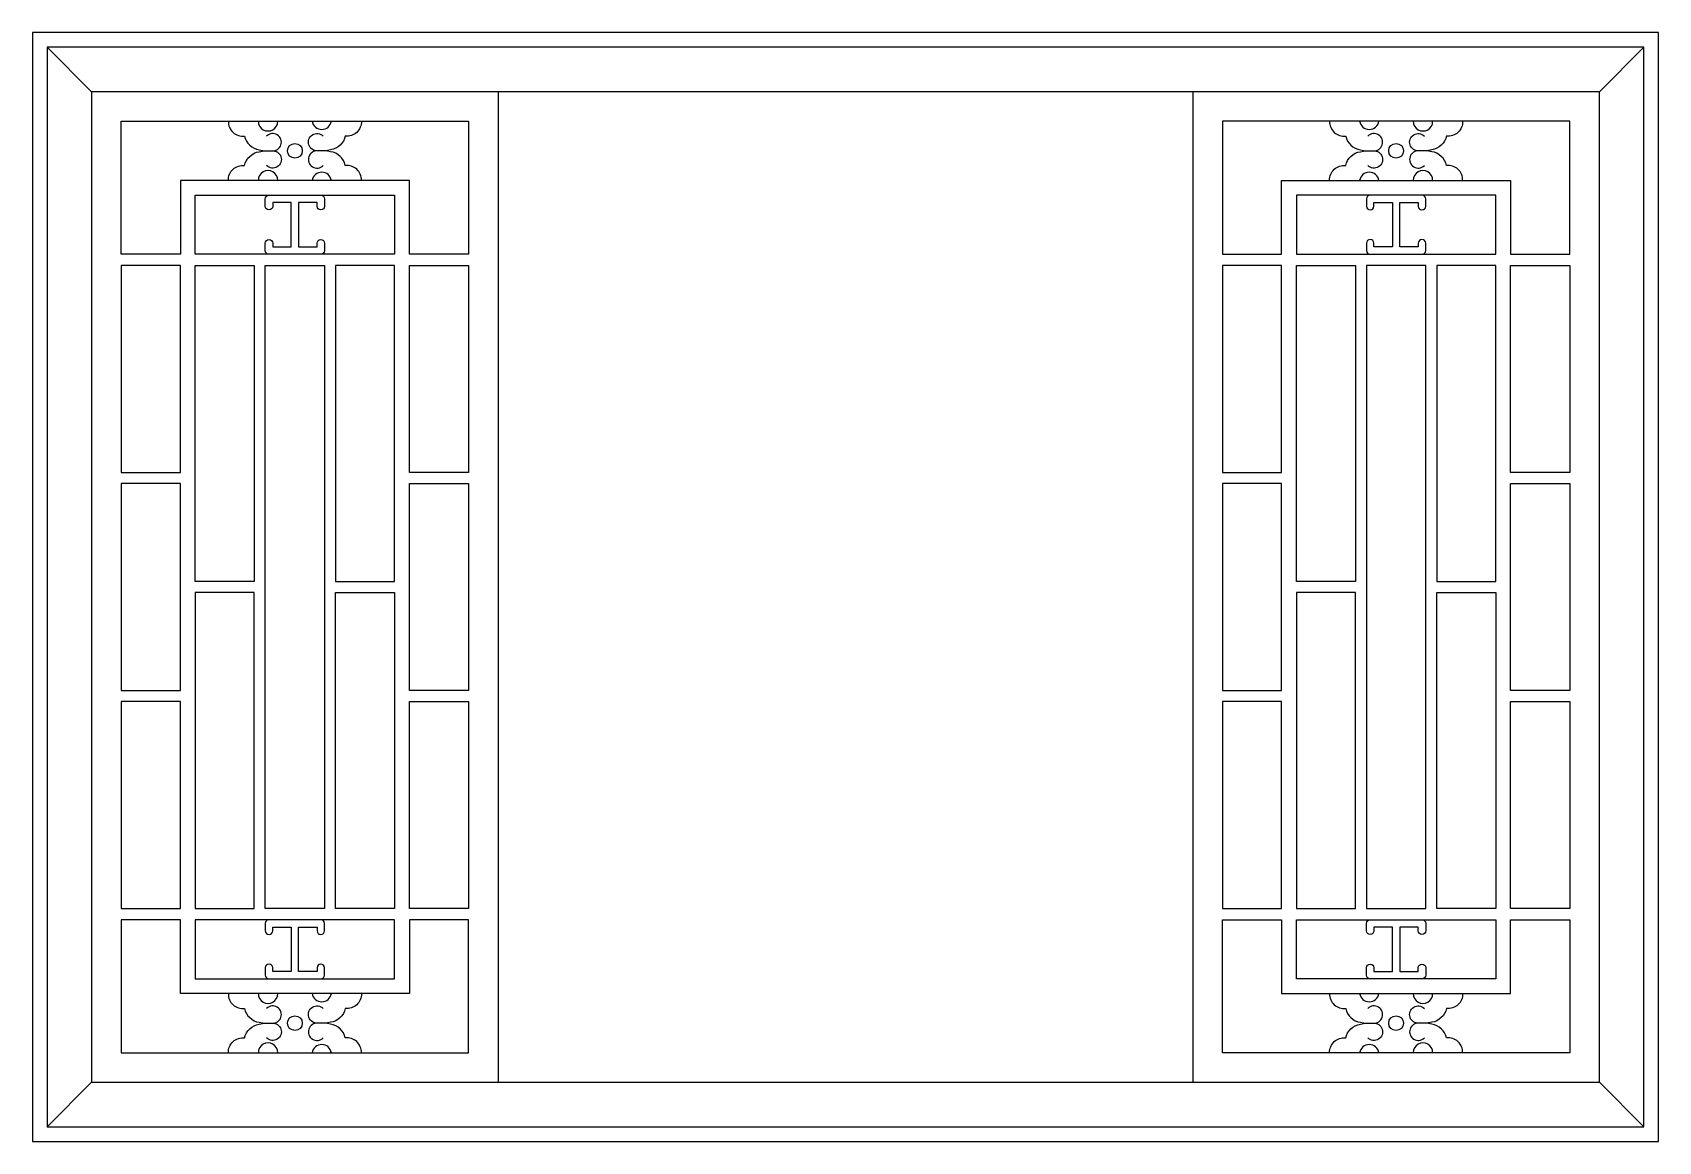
# Model space of a CAD drawing. Header units: metres. Extents: x 396 to 2596, y 5234 to 6734.
import ezdxf

# ---------------------------------------------------------------- set-up
doc = ezdxf.new("R2010")
doc.units = ezdxf.units.M
for name, color, linetype in [('3', 3, 'Continuous'), ('4', 4, 'Continuous'), ('7', 7, 'Continuous')]:
    doc.layers.add(name, color=color, linetype=linetype)

msp = doc.modelspace()

# ---------------------------------------------------------------- linework, layer by layer
at = {"layer": '3'}
for p, q in [((696.49, 5991.16), (616.49, 5991.16)), ((806.49, 5991.16), (886.49, 5991.16)), ((2186.49, 5991.16), (2106.49, 5991.16)), ((2296.49, 5991.16), (2376.49, 5991.16)), ((696.49, 5976.16), (616.49, 5976.16)), ((806.49, 5976.16), (886.49, 5976.16)), ((2186.49, 5976.16), (2106.49, 5976.16)), ((2296.49, 5976.16), (2376.49, 5976.16))]:
    msp.add_line(p, q, dxfattribs=at)
for points in [[(416.49, 5253.66), (2576.49, 5253.66), (2576.49, 6713.66), (416.49, 6713.66)], [(516.49, 6433.66), (516.49, 6613.66), (986.49, 6613.66), (986.49, 6433.66), (906.49, 6433.66), (906.49, 6533.66), (596.49, 6533.66), (596.49, 6433.66)], [(2476.49, 6433.66), (2476.49, 6613.66), (2006.49, 6613.66), (2006.49, 6433.66), (2086.49, 6433.66), (2086.49, 6533.66), (2396.49, 6533.66), (2396.49, 6433.66)], [(616.49, 6513.66), (886.49, 6513.66), (886.49, 6433.66), (616.49, 6433.66)], [(2376.49, 6513.66), (2106.49, 6513.66), (2106.49, 6433.66), (2376.49, 6433.66)], [(596.49, 6418.66), (516.49, 6418.66), (516.49, 6138.66), (596.49, 6138.66)], [(696.49, 5991.16), (616.49, 5991.16), (616.49, 6418.66), (696.49, 6418.66)], [(711.49, 6418.66), (791.49, 6418.66), (791.49, 5548.66), (711.49, 5548.66)], [(806.49, 5991.16), (886.49, 5991.16), (886.49, 6418.66), (806.49, 6418.66)], [(906.49, 6418.66), (986.49, 6418.66), (986.49, 6138.66), (906.49, 6138.66)], [(2086.49, 6418.66), (2006.49, 6418.66), (2006.49, 6138.66), (2086.49, 6138.66)], [(2186.49, 5991.16), (2106.49, 5991.16), (2106.49, 6418.66), (2186.49, 6418.66)], [(2281.49, 6418.66), (2201.49, 6418.66), (2201.49, 5548.66), (2281.49, 5548.66)], [(2296.49, 5991.16), (2376.49, 5991.16), (2376.49, 6418.66), (2296.49, 6418.66)], [(2396.49, 6418.66), (2476.49, 6418.66), (2476.49, 6138.66), (2396.49, 6138.66)], [(596.49, 6123.66), (516.49, 6123.66), (516.49, 5843.66), (596.49, 5843.66)], [(906.49, 6123.66), (986.49, 6123.66), (986.49, 5843.66), (906.49, 5843.66)], [(2086.49, 6123.66), (2006.49, 6123.66), (2006.49, 5843.66), (2086.49, 5843.66)], [(2396.49, 6123.66), (2476.49, 6123.66), (2476.49, 5843.66), (2396.49, 5843.66)], [(696.49, 5976.16), (616.49, 5976.16), (616.49, 5548.66), (696.49, 5548.66)], [(806.49, 5976.16), (886.49, 5976.16), (886.49, 5548.66), (806.49, 5548.66)], [(2186.49, 5976.16), (2106.49, 5976.16), (2106.49, 5548.66), (2186.49, 5548.66)], [(2296.49, 5976.16), (2376.49, 5976.16), (2376.49, 5548.66), (2296.49, 5548.66)], [(596.49, 5828.66), (516.49, 5828.66), (516.49, 5548.66), (596.49, 5548.66)], [(906.49, 5828.66), (986.49, 5828.66), (986.49, 5548.66), (906.49, 5548.66)], [(2086.49, 5828.66), (2006.49, 5828.66), (2006.49, 5548.66), (2086.49, 5548.66)], [(2396.49, 5828.66), (2476.49, 5828.66), (2476.49, 5548.66), (2396.49, 5548.66)], [(516.49, 5533.66), (516.49, 5353.66), (986.49, 5353.66), (986.49, 5533.66), (906.49, 5533.66), (906.49, 5433.66), (596.49, 5433.66), (596.49, 5533.66)], [(616.49, 5453.66), (886.49, 5453.66), (886.49, 5533.66), (616.49, 5533.66)], [(2476.49, 5533.66), (2476.49, 5353.66), (2006.49, 5353.66), (2006.49, 5533.66), (2086.49, 5533.66), (2086.49, 5433.66), (2396.49, 5433.66), (2396.49, 5533.66)], [(2376.49, 5453.66), (2106.49, 5453.66), (2106.49, 5533.66), (2376.49, 5533.66)]]:
    msp.add_lwpolyline(points, close=True, dxfattribs=at)
for points in [[(746.49, 6503.66), (721.49, 6503.66), (721.49, 6498.66, -0.41), (716.49, 6493.66, -0.41), (711.49, 6498.66), (711.49, 6508.66, -0.41), (716.49, 6513.66), (786.49, 6513.66, -0.41), (791.49, 6508.66), (791.49, 6498.66, -0.41), (786.49, 6493.66, -0.41), (781.49, 6498.66), (781.49, 6503.66), (756.49, 6503.66), (756.49, 6443.66), (781.49, 6443.66), (781.49, 6448.66, -0.41), (786.49, 6453.66, -0.41), (791.49, 6448.66), (791.49, 6438.66, -0.41), (786.49, 6433.66), (716.49, 6433.66, -0.41), (711.49, 6438.66), (711.49, 6448.66, -0.41), (716.49, 6453.66, -0.41), (721.49, 6448.66), (721.49, 6443.66), (746.49, 6443.66)], [(2246.49, 6503.66), (2271.49, 6503.66), (2271.49, 6498.66, 0.41), (2276.49, 6493.66, 0.41), (2281.49, 6498.66), (2281.49, 6508.66, 0.41), (2276.49, 6513.66), (2206.49, 6513.66, 0.41), (2201.49, 6508.66), (2201.49, 6498.66, 0.41), (2206.49, 6493.66, 0.41), (2211.49, 6498.66), (2211.49, 6503.66), (2236.49, 6503.66), (2236.49, 6443.66), (2211.49, 6443.66), (2211.49, 6448.66, 0.41), (2206.49, 6453.66, 0.41), (2201.49, 6448.66), (2201.49, 6438.66, 0.41), (2206.49, 6433.66), (2276.49, 6433.66, 0.41), (2281.49, 6438.66), (2281.49, 6448.66, 0.41), (2276.49, 6453.66, 0.41), (2271.49, 6448.66), (2271.49, 6443.66), (2246.49, 6443.66)], [(746.49, 5463.66), (721.49, 5463.66), (721.49, 5468.66, 0.41), (716.49, 5473.66, 0.41), (711.49, 5468.66), (711.49, 5458.66, 0.41), (716.49, 5453.66), (786.49, 5453.66, 0.41), (791.49, 5458.66), (791.49, 5468.66, 0.41), (786.49, 5473.66, 0.41), (781.49, 5468.66), (781.49, 5463.66), (756.49, 5463.66), (756.49, 5523.66), (781.49, 5523.66), (781.49, 5518.66, 0.41), (786.49, 5513.66, 0.41), (791.49, 5518.66), (791.49, 5528.66, 0.41), (786.49, 5533.66), (716.49, 5533.66, 0.41), (711.49, 5528.66), (711.49, 5518.66, 0.41), (716.49, 5513.66, 0.41), (721.49, 5518.66), (721.49, 5523.66), (746.49, 5523.66)], [(2246.49, 5463.66), (2271.49, 5463.66), (2271.49, 5468.66, -0.41), (2276.49, 5473.66, -0.41), (2281.49, 5468.66), (2281.49, 5458.66, -0.41), (2276.49, 5453.66), (2206.49, 5453.66, -0.41), (2201.49, 5458.66), (2201.49, 5468.66, -0.41), (2206.49, 5473.66, -0.41), (2211.49, 5468.66), (2211.49, 5463.66), (2236.49, 5463.66), (2236.49, 5523.66), (2211.49, 5523.66), (2211.49, 5518.66, -0.41), (2206.49, 5513.66, -0.41), (2201.49, 5518.66), (2201.49, 5528.66, -0.41), (2206.49, 5533.66), (2276.49, 5533.66, -0.41), (2281.49, 5528.66), (2281.49, 5518.66, -0.41), (2276.49, 5513.66, -0.41), (2271.49, 5518.66), (2271.49, 5523.66), (2246.49, 5523.66)]]:
    msp.add_lwpolyline(points, format="xyb", close=True, dxfattribs=at)
for points in [[(986.49, 5548.66), (906.49, 5548.66)], [(2006.49, 5548.66), (2086.49, 5548.66)]]:
    msp.add_lwpolyline(points, dxfattribs=at)
for centre in [(751.49, 6573.66), (2241.49, 6573.66), (751.49, 5393.66), (2241.49, 5393.66)]:
    msp.add_circle(centre, 10, dxfattribs=at)
for centre, radius, start, end in [((715.14, 6613.57), 13.1, 179.59, 0.41), ((787.85, 6615.86), 13.28, 189.53, 350.47), ((2205.14, 6615.86), 13.28, 189.53, 350.47), ((2277.85, 6613.57), 13.1, 179.59, 0.41), ((715.14, 6533.76), 13.1, 359.59, 180.41), ((787.85, 6531.46), 13.28, 9.53, 170.47), ((2205.14, 6531.46), 13.28, 9.53, 170.47), ((2277.85, 6533.76), 13.1, 359.59, 180.41), ((715.14, 5433.57), 13.1, 179.59, 0.41), ((787.85, 5435.86), 13.28, 189.53, 350.47), ((2205.14, 5435.86), 13.28, 189.53, 350.47), ((2277.85, 5433.57), 13.1, 179.59, 0.41), ((715.14, 5353.76), 13.1, 359.59, 180.41), ((787.85, 5351.46), 13.28, 9.53, 170.47), ((2205.14, 5351.46), 13.28, 9.53, 170.47), ((2277.85, 5353.76), 13.1, 359.59, 180.41)]:
    msp.add_arc(centre, radius, start, end, dxfattribs=at)
at = {"layer": '4'}
for p, q in [((1026.49, 6653.66), (1026.49, 5313.66)), ((1966.49, 6653.66), (1966.49, 5313.66))]:
    msp.add_line(p, q, dxfattribs=at)
for points in [[(396.49, 5233.66), (2596.49, 5233.66), (2596.49, 6733.66), (396.49, 6733.66)], [(476.49, 5313.66), (2516.49, 5313.66), (2516.49, 6653.66), (476.49, 6653.66)]]:
    msp.add_lwpolyline(points, close=True, dxfattribs=at)
at = {"layer": '7'}
for p, q in [((476.49, 6653.66), (416.49, 6713.66)), ((2516.49, 6653.66), (2576.49, 6713.66)), ((476.49, 5313.66), (416.49, 5253.66)), ((2516.49, 5313.66), (2576.49, 5253.66))]:
    msp.add_line(p, q, dxfattribs=at)
for points in [[(661.49, 6613.66, 0.46), (683.28, 6593.66, 0.31), (703.22, 6574.83, 0.07), (720.42, 6573.66, 1.57), (713.24, 6593.66)], [(841.49, 6613.66, -0.46), (819.71, 6593.66, -0.31), (799.77, 6574.83, -0.07), (782.57, 6573.66, -1.57), (789.75, 6593.66)], [(2151.49, 6613.66, 0.46), (2173.28, 6593.66, 0.31), (2193.22, 6574.83, 0.07), (2210.42, 6573.66, 1.57), (2203.24, 6593.66)], [(2331.49, 6613.66, -0.46), (2309.71, 6593.66, -0.31), (2289.77, 6574.83, -0.07), (2272.57, 6573.66, -1.57), (2279.75, 6593.66)], [(661.49, 6533.66, -0.46), (683.28, 6553.66, -0.31), (703.22, 6572.49, -0.07), (720.42, 6573.66, -1.57), (713.24, 6553.66)], [(841.49, 6533.66, 0.46), (819.71, 6553.66, 0.31), (799.77, 6572.49, 0.07), (782.57, 6573.66, 1.57), (789.75, 6553.66)], [(2151.49, 6533.66, -0.46), (2173.28, 6553.66, -0.31), (2193.22, 6572.49, -0.07), (2210.42, 6573.66, -1.57), (2203.24, 6553.66)], [(2331.49, 6533.66, 0.46), (2309.71, 6553.66, 0.31), (2289.77, 6572.49, 0.07), (2272.57, 6573.66, 1.57), (2279.75, 6553.66)], [(661.49, 5433.66, 0.46), (683.28, 5413.66, 0.31), (703.22, 5394.83, 0.07), (720.42, 5393.66, 1.57), (713.24, 5413.66)], [(841.49, 5433.66, -0.46), (819.71, 5413.66, -0.31), (799.77, 5394.83, -0.07), (782.57, 5393.66, -1.57), (789.75, 5413.66)], [(2151.49, 5433.66, 0.46), (2173.28, 5413.66, 0.31), (2193.22, 5394.83, 0.07), (2210.42, 5393.66, 1.57), (2203.24, 5413.66)], [(2331.49, 5433.66, -0.46), (2309.71, 5413.66, -0.31), (2289.77, 5394.83, -0.07), (2272.57, 5393.66, -1.57), (2279.75, 5413.66)], [(661.49, 5353.66, -0.46), (683.28, 5373.66, -0.31), (703.22, 5392.49, -0.07), (720.42, 5393.66, -1.57), (713.24, 5373.66)], [(841.49, 5353.66, 0.46), (819.71, 5373.66, 0.31), (799.77, 5392.49, 0.07), (782.57, 5393.66, 1.57), (789.75, 5373.66)], [(2151.49, 5353.66, -0.46), (2173.28, 5373.66, -0.31), (2193.22, 5392.49, -0.07), (2210.42, 5393.66, -1.57), (2203.24, 5373.66)], [(2331.49, 5353.66, 0.46), (2309.71, 5373.66, 0.31), (2289.77, 5392.49, 0.07), (2272.57, 5393.66, 1.57), (2279.75, 5373.66)]]:
    msp.add_lwpolyline(points, format="xyb", dxfattribs=at)

doc.saveas('drawing.dxf')
